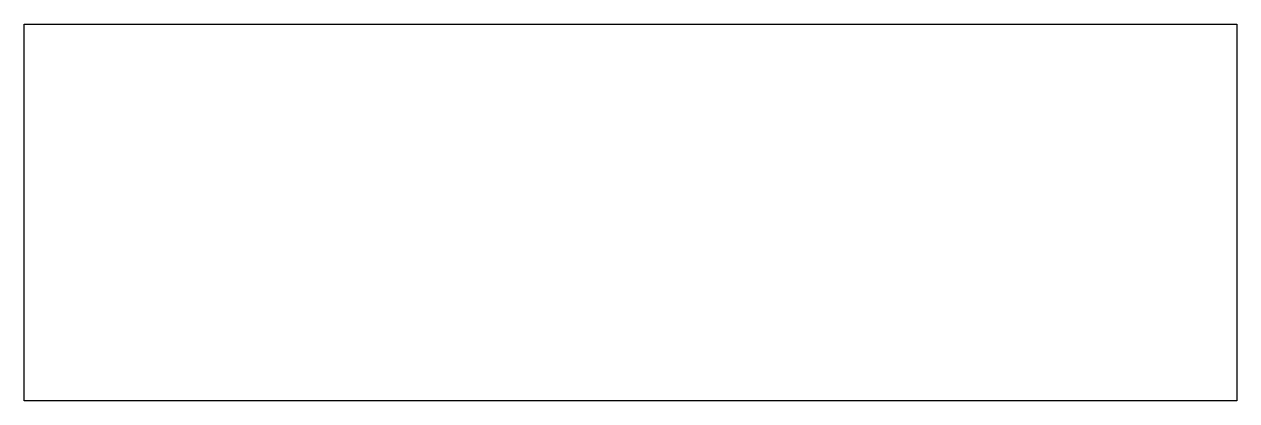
# Model space of a CAD drawing. Header units: millimetres. Extents: x 150 to 350, y -96 to -34.
import ezdxf

# ---------------------------------------------------------------- set-up
doc = ezdxf.new("R2010")
doc.units = ezdxf.units.MM
doc.layers.get('0').update_dxf_attribs({"linetype": 'CONTINUOUS'})

msp = doc.modelspace()

# ---------------------------------------------------------------- linework, layer by layer
msp.add_lwpolyline([(350, -34.23), (350, -96.23), (150, -96.23), (150, -34.23)], close=True)

doc.saveas('drawing.dxf')
